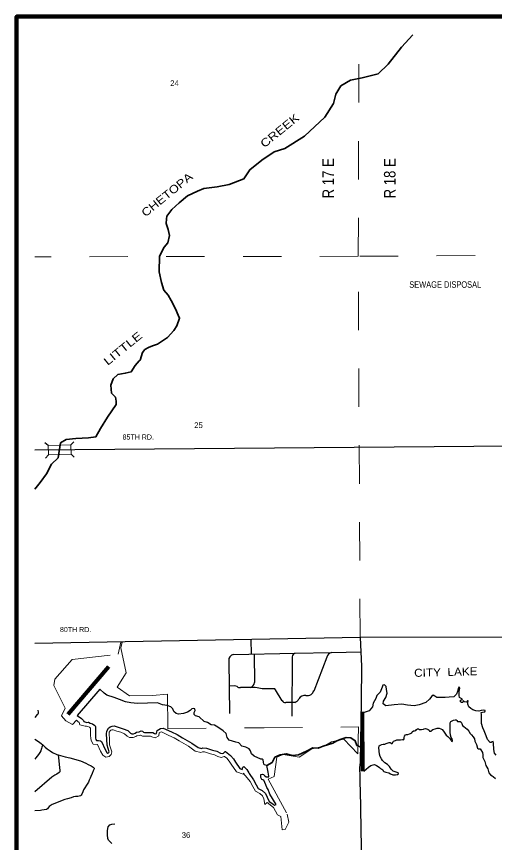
# Model space of a CAD drawing. Extents: x 54.07 to 58.63, y 24.79 to 28.73.
# Drawn here: x 54.074 to 55.319, y 26.584 to 28.734 of the extents above; entities that cross this region are included whole.
import ezdxf
from ezdxf.enums import TextEntityAlignment as Align

# ---------------------------------------------------------------- set-up
doc = ezdxf.new("R2010")
doc.units = 0
doc.header["$LTSCALE"] = 0.0061
doc.linetypes.add('LONG_DASHED', pattern=[7.5, 6, -1.5])
doc.linetypes.add('MEDIUM_DASHED', pattern=[4.5, 3, -1.5])
for name, color, linetype, lineweight in [('14', 7, 'Continuous', 25), ('15', 7, 'MEDIUM_DASHED', 13), ('21', 7, 'Continuous', 25), ('25', 7, 'Continuous', 25), ('4', 7, 'LONG_DASHED', 13), ('48', 7, 'Continuous', 106)]:
    doc.layers.add(name, color=color, linetype=linetype, lineweight=lineweight)
for name, color, linetype in [('29', 7, 'Continuous'), ('45', 7, 'Continuous'), ('46', 7, 'Continuous'), ('49', 7, 'Continuous')]:
    doc.layers.add(name, color=color, linetype=linetype)

msp = doc.modelspace()

# ---------------------------------------------------------------- linework, layer by layer
at = {"layer": '14'}
for p, q in [((54.68428, 27.112121), (54.685417, 27.073864)), ((54.692992, 27.073864), (54.69375, 26.999811)), ((54.626894, 27.056439), (54.628598, 26.919697)), ((54.791856, 27.067235), (54.790909, 26.911932)), ((54.882386, 27.066288), (54.848485, 26.977841)), ((54.641477, 26.990909), (54.627652, 26.99053)), ((54.765909, 26.952652), (54.748864, 26.980492)), ((54.798674, 26.948295), (54.775379, 26.947538))]:
    msp.add_line(p, q, dxfattribs=at)
for points in [[(55.985038, 27.617424), (55.907765, 27.615152), (55.816856, 27.614773), (55.724811, 27.614773), (55.594318, 27.616288), (55.473106, 27.616477), (54.121402, 27.604545)], [(55.728409, 27.119508), (55.472348, 27.117803), (54.969129, 27.117424), (54.121402, 27.101705)], [(54.969129, 27.117424), (54.970644, 27.079545), (54.972159, 27.042235), (54.97178, 26.951326), (54.96875, 26.792992), (54.967235, 26.777841), (54.967803, 26.755303), (54.968371, 26.735417), (54.968939, 26.720644), (54.974053, 26.420265), (54.974242, 26.214394), (54.973106, 26.124621), (54.968561, 25.642614), (54.966856, 25.635038), (54.966288, 25.632576), (54.963447, 25.626136), (54.960417, 25.62197), (54.957955, 25.619129), (54.955303, 25.617803), (54.121402, 25.632576)], [(54.639205, 27.072917), (54.799811, 27.076136), (54.894318, 27.07803), (54.970644, 27.079735)], [(54.743371, 26.983902), (54.717803, 26.983144), (54.713636, 26.983523), (54.705114, 26.985227), (54.700758, 26.986174), (54.695644, 26.987121), (54.683523, 26.986932), (54.657197, 26.986742)], [(54.129924, 26.92803), (54.130114, 26.923106), (54.130303, 26.919318), (54.129356, 26.917803), (54.12822, 26.916667), (54.121402, 26.908523)], [(54.121402, 26.852462), (54.131439, 26.846212), (54.138258, 26.841288), (54.142235, 26.837689), (54.143561, 26.836553), (54.148864, 26.831818), (54.153788, 26.827083), (54.161364, 26.822348), (54.167992, 26.818182), (54.179167, 26.812689), (54.182765, 26.811553), (54.200568, 26.806629), (54.212879, 26.804167), (54.240341, 26.795833), (54.254735, 26.789583), (54.260795, 26.786364), (54.268561, 26.782955), (54.273485, 26.779735), (54.276136, 26.777273), (54.275947, 26.774811), (54.273864, 26.770076), (54.271023, 26.762689), (54.267803, 26.755492), (54.265909, 26.750758), (54.263068, 26.745455), (54.261364, 26.74072), (54.256061, 26.732955), (54.251705, 26.725758), (54.248864, 26.720265), (54.246591, 26.715152), (54.244508, 26.70947), (54.242803, 26.706818), (54.24053, 26.704735), (54.233333, 26.703598), (54.227273, 26.703409), (54.222538, 26.702652), (54.216477, 26.7), (54.207008, 26.697348), (54.200189, 26.695265), (54.183902, 26.689583), (54.178598, 26.686932), (54.166856, 26.682008), (54.161742, 26.679167), (54.15928, 26.676894), (54.15625, 26.673864), (54.154356, 26.670833), (54.152273, 26.668939), (54.139962, 26.667424), (54.136742, 26.667045), (54.121402, 26.66572)], [(54.142235, 26.837689), (54.140341, 26.831439), (54.139015, 26.827841), (54.137121, 26.82178), (54.134659, 26.818182), (54.132955, 26.815341), (54.13125, 26.812311), (54.124621, 26.803598), (54.121402, 26.800568)], [(54.182765, 26.811553), (54.184659, 26.796212), (54.186364, 26.777652), (54.186742, 26.77178), (54.186932, 26.767614), (54.185417, 26.76553), (54.178977, 26.761174), (54.174242, 26.758523), (54.166477, 26.75322), (54.121402, 26.715341)], [(54.322727, 26.580682), (54.318939, 26.583902), (54.313447, 26.589205), (54.312121, 26.593939), (54.310985, 26.603598), (54.310795, 26.614015), (54.311553, 26.619697), (54.313068, 26.624432), (54.317235, 26.629167), (54.32197, 26.63125), (54.329924, 26.632008)]]:
    msp.add_lwpolyline(points, dxfattribs=at)
for centre, radius, start, end in [((54.641501, 27.058351), 0.014698, 98.68671, 187.54564), ((54.801331, 27.066778), 0.009436, 98.98716, 177.46111), ((54.899708, 27.060434), 0.018357, 107.20594, 161.44721), ((54.642483, 26.97792), 0.013073, 63.27534, 94.65059), ((54.655628, 26.997041), 0.010403, 225.69507, 278.28438), ((54.678757, 27.00128), 0.015053, 288.26932, 354.09038), ((54.743884, 26.978391), 0.005455, 23.55243, 95.96097), ((54.825302, 26.947565), 0.018917, 83.06827, 148.82808), ((54.831272, 26.986728), 0.020715, 259.74602, 299.86282), ((54.823499, 26.989325), 0.027385, 311.3379, 335.37001), ((54.774627, 26.957453), 0.009971, 208.36619, 273.78633), ((54.793366, 26.965065), 0.017535, 287.46382, 333.92322)]:
    msp.add_arc(centre, radius, start, end, dxfattribs=at)
at = {"layer": '15'}
for points in [[(54.969129, 27.117424), (54.964015, 28.10947), (54.966098, 28.686174)], [(56.963447, 28.120076), (55.468182, 28.113068), (54.964015, 28.10947), (54.121402, 28.108333)]]:
    msp.add_lwpolyline(points, dxfattribs=at)
at = {"layer": '21'}
for p, q in [((54.156439, 27.616667), (54.148106, 27.624242)), ((54.223106, 27.626705), (54.21553, 27.618371)), ((54.157197, 27.592614), (54.149621, 27.58428)), ((54.224621, 27.586932), (54.216098, 27.594318))]:
    msp.add_line(p, q, dxfattribs=at)
at = {"layer": '21', "lineweight": 13}
msp.add_lwpolyline([(54.157197, 27.592614), (54.216098, 27.594318), (54.21553, 27.618371), (54.156439, 27.616667)], close=True, dxfattribs=at)
at = {"layer": '25', "lineweight": 80}
for p, q in [((54.208523, 26.917614), (54.314583, 27.041667)), ((54.974432, 26.923864), (54.975379, 26.769318))]:
    msp.add_line(p, q, dxfattribs=at)
at = {"layer": '25'}
msp.add_line((54.644129, 26.792992), (54.644318, 26.792424), dxfattribs=at)
at = {"layer": '25', "lineweight": 35}
for points in [[(54.121402, 27.503598), (54.135795, 27.520833), (54.152083, 27.542803), (54.165152, 27.568371), (54.182197, 27.584659), (54.188826, 27.623864), (54.20303, 27.632576), (54.22822, 27.635227), (54.261174, 27.637311), (54.280871, 27.639583), (54.292424, 27.661553), (54.311364, 27.690909), (54.333333, 27.723485), (54.333523, 27.732197), (54.331439, 27.742992), (54.321591, 27.75303), (54.319697, 27.774053), (54.325379, 27.790341), (54.337689, 27.801515), (54.357386, 27.805114), (54.372917, 27.809091), (54.383144, 27.825568), (54.393182, 27.837311), (54.396023, 27.839205), (54.402083, 27.85928), (54.408523, 27.867235), (54.417992, 27.87178), (54.42803, 27.876705), (54.441098, 27.880682), (54.467045, 27.897727), (54.483902, 27.915909), (54.491288, 27.928788), (54.498674, 27.948295), (54.494697, 27.956629), (54.488258, 27.972538), (54.476894, 27.994508), (54.46875, 28.008144), (54.458144, 28.021591), (54.451515, 28.041288), (54.445455, 28.069318), (54.446591, 28.109659), (54.458523, 28.132955), (54.468561, 28.144129), (54.472159, 28.164015), (54.469318, 28.179545), (54.463447, 28.194508), (54.464394, 28.206629), (54.465909, 28.213826), (54.478598, 28.231061), (54.497348, 28.248295), (54.519129, 28.266477), (54.545265, 28.279167), (54.561742, 28.286174), (54.596591, 28.29072), (54.62822, 28.296591), (54.666288, 28.311364), (54.681818, 28.334659), (54.712879, 28.359848), (54.744697, 28.381061), (54.772538, 28.390341), (54.823864, 28.42197), (54.876894, 28.471402), (54.899811, 28.507386), (54.906061, 28.531818), (54.91875, 28.55322), (54.943561, 28.568371), (54.974053, 28.574053), (55.015909, 28.584091), (55.041856, 28.609848), (55.076705, 28.653598), (55.105871, 28.686174)], [(54.725947, 26.783902), (54.739583, 26.792045), (54.74697, 26.805492), (54.760417, 26.811742), (54.776515, 26.814015), (54.792803, 26.809659), (54.808902, 26.811932), (54.828977, 26.821591), (54.846023, 26.830303), (54.85928, 26.828977), (54.872727, 26.834091), (54.897727, 26.842045), (54.908333, 26.848295), (54.919508, 26.852652), (54.932576, 26.856629), (54.945076, 26.855871), (54.956061, 26.848295), (54.960606, 26.835985), (54.969129, 26.832576), (54.977841, 26.833523)]]:
    msp.add_lwpolyline(points, dxfattribs=at)
at = {"layer": '25'}
for points in [[(55.190909, 26.961174), (55.180871, 26.960606), (55.168371, 26.960795), (55.163826, 26.964015), (55.15947, 26.966856), (55.155682, 26.964205), (55.15, 26.956439), (55.139773, 26.947917), (55.122917, 26.942045), (55.10947, 26.939394), (55.092235, 26.94072), (55.07803, 26.943182), (55.057386, 26.942235), (55.035795, 26.939583), (55.029356, 26.944318), (55.029545, 26.951515), (55.035606, 26.961364), (55.039205, 26.972159), (55.037879, 26.981629), (55.036742, 26.989962), (55.032765, 26.994129), (55.02803, 26.992614), (55.026136, 26.988068), (55.021212, 26.975), (55.012879, 26.966477), (55.009659, 26.958712), (55.00322, 26.946402), (55.001136, 26.936364), (54.992235, 26.926326), (54.976515, 26.921023), (54.977841, 26.833523), (54.978977, 26.768939)], [(55.322917, 26.810606), (55.318939, 26.816288), (55.316856, 26.825379), (55.316288, 26.842235), (55.31572, 26.846591), (55.312879, 26.845644), (55.310417, 26.843561), (55.307576, 26.843561), (55.301136, 26.851894), (55.297538, 26.861553), (55.291856, 26.873864), (55.288636, 26.882008), (55.285038, 26.893561), (55.284848, 26.916667), (55.284659, 26.921591), (55.2875, 26.922538), (55.293371, 26.923674), (55.294697, 26.926136), (55.294697, 26.927083), (55.289394, 26.927841), (55.284091, 26.926894), (55.277841, 26.925758), (55.270076, 26.925947), (55.262689, 26.929167), (55.257386, 26.932386), (55.251894, 26.936932), (55.249432, 26.943182), (55.249242, 26.947538), (55.250568, 26.951894), (55.248674, 26.951894), (55.24678, 26.949432), (55.244886, 26.948864), (55.240909, 26.949811), (55.2375, 26.953409), (55.2375, 26.950568), (55.236174, 26.948106), (55.232765, 26.947538), (55.230303, 26.95), (55.230682, 26.954356), (55.235417, 26.955871), (55.234091, 26.957197), (55.22803, 26.961364), (55.226515, 26.966288), (55.226705, 26.976894), (55.228788, 26.985606), (55.226894, 26.988447), (55.225, 26.985985), (55.222917, 26.976705), (55.220076, 26.969508), (55.213068, 26.9625), (55.200568, 26.961553), (55.190909, 26.961174)], [(54.679356, 26.764583), (54.680303, 26.763258), (54.690909, 26.74697), (54.698295, 26.733712), (54.703598, 26.724053), (54.713447, 26.71875), (54.722727, 26.710795), (54.726894, 26.701326), (54.732008, 26.69053), (54.741667, 26.684091), (54.745644, 26.680871), (54.750568, 26.682008), (54.733523, 26.708902), (54.729167, 26.721591), (54.725758, 26.726894), (54.723485, 26.733523), (54.717803, 26.745644), (54.712879, 26.747727), (54.710417, 26.752273), (54.710417, 26.760606), (54.714583, 26.761364), (54.717424, 26.760795), (54.720455, 26.757008), (54.724432, 26.754356), (54.727652, 26.753977), (54.73125, 26.754356), (54.731629, 26.75625), (54.729545, 26.766288), (54.725947, 26.783902), (54.720076, 26.785227), (54.717992, 26.787311), (54.717235, 26.792235), (54.716667, 26.798295), (54.714394, 26.8), (54.710417, 26.800568), (54.693182, 26.808333), (54.686174, 26.814583), (54.683333, 26.82197), (54.680114, 26.827462), (54.671212, 26.831629), (54.660795, 26.834659), (54.65303, 26.842614), (54.645265, 26.844697), (54.636553, 26.847538), (54.627841, 26.849811), (54.623106, 26.856629), (54.619697, 26.867045), (54.611932, 26.874242), (54.598485, 26.883712), (54.589583, 26.889205), (54.580682, 26.890152), (54.57178, 26.895644), (54.562689, 26.898485), (54.549432, 26.910227), (54.539962, 26.913636), (54.536932, 26.916477), (54.536364, 26.922159), (54.539583, 26.927273), (54.538636, 26.931629), (54.534091, 26.932197), (54.530871, 26.93125), (54.526705, 26.926705), (54.519697, 26.922538), (54.508902, 26.918939), (54.495833, 26.917803), (54.489962, 26.919129), (54.483712, 26.924242), (54.48125, 26.93125), (54.475758, 26.936553), (54.466477, 26.940341), (54.454356, 26.942045), (54.441098, 26.947159), (54.389583, 26.945076), (54.37197, 26.947159), (54.357576, 26.949432), (54.342045, 26.956061), (54.32803, 26.961364), (54.30928, 26.967235), (54.302652, 26.972538), (54.29072, 26.982955), (54.231818, 26.914015)], [(54.231818, 26.914015), (54.243371, 26.906629), (54.248674, 26.900947), (54.249811, 26.898106), (54.257008, 26.896023), (54.260606, 26.896402), (54.261174, 26.896402), (54.266098, 26.894318), (54.271591, 26.892424), (54.277652, 26.887879), (54.278788, 26.887121), (54.279735, 26.885038), (54.279735, 26.882765), (54.279924, 26.864205), (54.280114, 26.855114), (54.281061, 26.851326), (54.282576, 26.849053), (54.287879, 26.848674), (54.292424, 26.848485), (54.295076, 26.846402), (54.304545, 26.825758), (54.30947, 26.817803), (54.311742, 26.815909), (54.313447, 26.816477), (54.314773, 26.817614), (54.315152, 26.819318), (54.310038, 26.836553), (54.309659, 26.851515), (54.308333, 26.866098), (54.308902, 26.873485), (54.313826, 26.881061), (54.317614, 26.88428), (54.322917, 26.886553), (54.328977, 26.886932), (54.331061, 26.886553), (54.341288, 26.882576), (54.351515, 26.879735), (54.364205, 26.875), (54.371023, 26.867992), (54.374053, 26.866477), (54.379167, 26.866667), (54.383144, 26.868371), (54.386932, 26.870833), (54.39375, 26.871591), (54.398295, 26.874053), (54.402462, 26.873106), (54.405114, 26.871023), (54.407386, 26.869886), (54.419697, 26.869886), (54.429167, 26.869697), (54.433333, 26.867235), (54.436932, 26.866098), (54.439015, 26.867235), (54.439583, 26.871212), (54.44053, 26.874621), (54.445076, 26.877652), (54.449053, 26.880303), (54.455871, 26.88125), (54.477652, 26.871402), (54.492045, 26.864773), (54.506061, 26.856061), (54.530492, 26.842045), (54.54697, 26.830492), (54.556061, 26.827841), (54.55928, 26.829735), (54.568939, 26.828788), (54.584659, 26.824053), (54.596023, 26.821023), (54.604924, 26.816288), (54.609659, 26.815152), (54.613068, 26.816098), (54.614394, 26.817045), (54.615341, 26.818939), (54.616667, 26.820076), (54.618182, 26.820455), (54.631439, 26.809659), (54.638826, 26.801136), (54.644129, 26.792992)], [(55.061364, 26.849053), (55.064583, 26.850379), (55.069508, 26.850947), (55.073864, 26.850568), (55.078977, 26.851515), (55.082197, 26.851136), (55.083523, 26.85303), (55.083523, 26.856439), (55.08428, 26.859848), (55.086932, 26.863636), (55.089962, 26.864205), (55.093561, 26.864394), (55.097727, 26.866667), (55.100568, 26.867235), (55.103409, 26.86875), (55.104924, 26.87197), (55.107576, 26.874432), (55.110795, 26.874432), (55.114394, 26.875379), (55.11553, 26.877462), (55.118371, 26.878977), (55.121212, 26.878977), (55.122538, 26.877652), (55.125379, 26.877841), (55.129167, 26.877841), (55.133902, 26.878598), (55.135985, 26.879735), (55.139015, 26.879924), (55.142045, 26.879545), (55.144318, 26.878788), (55.146402, 26.877841), (55.148485, 26.875758), (55.149621, 26.873674), (55.151894, 26.873295), (55.153788, 26.873485), (55.154545, 26.875379), (55.158144, 26.877841), (55.164205, 26.879545), (55.169697, 26.88125), (55.175, 26.880871), (55.179356, 26.879167), (55.182955, 26.877841), (55.185795, 26.873485), (55.189773, 26.868182), (55.192803, 26.863258), (55.197727, 26.85928), (55.201705, 26.855303), (55.204545, 26.851894), (55.205871, 26.848864), (55.206629, 26.84697), (55.208523, 26.84678), (55.20928, 26.848864), (55.208902, 26.85322), (55.205871, 26.857197), (55.204735, 26.862879), (55.203788, 26.870833), (55.203788, 26.878977), (55.20322, 26.887879), (55.203788, 26.894886), (55.205492, 26.898106), (55.212311, 26.902273), (55.216667, 26.90322), (55.219129, 26.902652), (55.221023, 26.900947), (55.222538, 26.898295), (55.225947, 26.898485), (55.229356, 26.898106), (55.232576, 26.89678), (55.233902, 26.893561), (55.235985, 26.888068), (55.239205, 26.885038), (55.24375, 26.881818), (55.247348, 26.878788), (55.251894, 26.873674), (55.255303, 26.867614), (55.258902, 26.863636), (55.263068, 26.858902), (55.266667, 26.853409), (55.267992, 26.84697), (55.272159, 26.838447), (55.274811, 26.829356), (55.277652, 26.826894), (55.281439, 26.826894), (55.283523, 26.825), (55.2875, 26.817803), (55.288636, 26.811932), (55.288447, 26.804735), (55.293939, 26.794318), (55.296212, 26.784091), (55.301705, 26.775189), (55.304545, 26.764583), (55.308902, 26.759848), (55.313258, 26.757008)], [(54.978977, 26.768939), (54.99072, 26.779924), (54.997159, 26.783523), (55.002652, 26.785795), (55.00625, 26.786174), (55.011364, 26.78428), (55.015909, 26.781629), (55.019318, 26.778977), (55.02197, 26.776136), (55.025568, 26.774432), (55.02822, 26.772538), (55.028977, 26.770076), (55.031061, 26.767992), (55.036364, 26.766856), (55.043561, 26.764773), (55.048295, 26.7625), (55.053977, 26.759659), (55.061174, 26.759659), (55.066288, 26.760417), (55.068561, 26.762311), (55.068371, 26.764394), (55.062689, 26.766288), (55.055303, 26.769129), (55.050189, 26.774242), (55.045076, 26.781629), (55.04072, 26.786174), (55.032955, 26.791288), (55.027462, 26.796591), (55.024242, 26.801326), (55.021212, 26.807576), (55.019508, 26.813636), (55.017992, 26.829545), (55.018561, 26.834848), (55.021023, 26.836932), (55.025189, 26.838258), (55.028788, 26.839773), (55.033144, 26.839394), (55.036742, 26.841098), (55.039583, 26.842235), (55.044508, 26.844129), (55.047538, 26.843371), (55.048674, 26.842045), (55.05, 26.841098), (55.052841, 26.840909), (55.053788, 26.843371), (55.055682, 26.847159), (55.061364, 26.849053), (55.059848, 26.848485)], [(54.644318, 26.792424), (54.656061, 26.775758), (54.661364, 26.773864), (54.663258, 26.779356), (54.666477, 26.781439), (54.673674, 26.773295), (54.679356, 26.764583)], [(55.313258, 26.757008), (55.315909, 26.755114), (55.32178, 26.75)]]:
    msp.add_lwpolyline(points, dxfattribs=at)
at = {"layer": '4'}
msp.add_line((54.467235, 26.969697), (54.467992, 26.879735), dxfattribs=at)
for points in [[(54.229924, 26.902273), (54.219697, 26.890909), (54.202841, 26.900568), (54.191098, 26.912879), (54.200568, 26.933523), (54.171023, 26.992235), (54.173674, 27.009091), (54.21875, 27.060038), (54.339015, 27.073864), (54.346023, 27.105114), (54.349242, 27.105303), (54.345833, 27.090152), (54.35928, 27.025189), (54.336174, 26.988258), (54.368561, 26.965341), (54.42822, 26.966288), (54.467045, 26.969886)], [(54.632765, 26.7875), (54.627841, 26.795076), (54.621591, 26.802652), (54.615341, 26.807765), (54.614583, 26.807197), (54.606818, 26.804924), (54.598485, 26.807008), (54.589394, 26.811932), (54.578977, 26.814583), (54.564015, 26.819129), (54.558333, 26.819697), (54.554167, 26.817424), (54.539583, 26.821591), (54.522159, 26.833902), (54.497917, 26.847727), (54.48428, 26.85625), (54.470455, 26.862311), (54.451326, 26.871212), (54.449432, 26.871023), (54.447538, 26.869508), (54.446023, 26.868561), (54.444697, 26.860795), (54.434848, 26.855682), (54.426326, 26.858144), (54.423295, 26.860038), (54.416477, 26.860038), (54.401894, 26.860038), (54.396591, 26.862879), (54.396023, 26.863258), (54.393561, 26.862121), (54.387311, 26.861364), (54.384659, 26.859659), (54.37822, 26.856818), (54.36875, 26.856629), (54.362121, 26.860038), (54.355682, 26.866667), (54.345455, 26.870455), (54.335038, 26.873295), (54.325379, 26.877083), (54.322159, 26.876894), (54.319697, 26.875758), (54.318182, 26.874432), (54.315341, 26.870265), (54.314962, 26.866098), (54.316288, 26.852083), (54.316667, 26.838068), (54.322348, 26.819508), (54.320455, 26.8125), (54.315341, 26.807576), (54.306439, 26.805303), (54.299053, 26.811174), (54.292803, 26.821212), (54.284659, 26.838826), (54.28447, 26.838826), (54.273864, 26.839583), (54.268939, 26.847538), (54.267424, 26.853598), (54.267045, 26.863826), (54.266856, 26.881439), (54.264015, 26.883712), (54.259659, 26.885038), (54.256439, 26.886553), (54.25322, 26.886174), (54.239394, 26.889962), (54.237311, 26.895644), (54.234091, 26.898864), (54.229924, 26.902273)], [(54.467992, 26.879735), (54.719129, 26.882197), (54.964962, 26.88447), (54.963447, 26.814583), (54.926326, 26.852273), (54.894508, 26.845455), (54.875, 26.83447), (54.842992, 26.827462), (54.810606, 26.805492), (54.768371, 26.8125), (54.752273, 26.805303), (54.744886, 26.755114), (54.729545, 26.748674), (54.779356, 26.657386), (54.783523, 26.636174), (54.773485, 26.617424), (54.76553, 26.616098), (54.762689, 26.651515), (54.753977, 26.655871), (54.742992, 26.674242), (54.726515, 26.687311), (54.721023, 26.682386)], [(54.667992, 26.75947), (54.664962, 26.763826), (54.664394, 26.761742), (54.646591, 26.767614), (54.632765, 26.7875)], [(54.721023, 26.682386), (54.717803, 26.697538), (54.714583, 26.705114), (54.707765, 26.710985), (54.696402, 26.717045), (54.689583, 26.729167), (54.682386, 26.742235), (54.670076, 26.756629), (54.667992, 26.75947)]]:
    msp.add_lwpolyline(points, dxfattribs=at)
at = {"layer": '48'}
msp.add_lwpolyline([(54.074053, 24.850947), (54.074053, 28.733523), (57.956629, 28.733712), (57.956629, 24.851136)], close=True, dxfattribs=at)

# ---------------------------------------------------------------- texts
at = {"layer": '25', "width": 0.85}
msp.add_text('SEWAGE DISPOSAL', height=0.01705, dxfattribs=at).set_placement((55.190625, 28.027462), align=Align.CENTER)
at = {"layer": '29'}
for s, rotation, width, p in [('CREEK', 39.184, 1.25, (54.766051, 28.428573)), ('CHETOPA', 39.184, 1.2, (54.472491, 28.26189)), ('LITTLE', 39.184, 1.3, (54.357529, 27.861528)), ('CITY  LAKE', 1.602, 1.1, (55.192512, 27.016858))]:
    msp.add_text(s, height=0.02083, rotation=rotation, dxfattribs=dict(at, width=width)).set_placement(p, align=Align.CENTER)
at = {"layer": '45'}
for s, p in [('24', (54.485606, 28.552651)), ('25', (54.548106, 27.662311))]:
    msp.add_text(s, height=0.01496, dxfattribs=at).set_placement(p, align=Align.CENTER)
msp.add_text('36', height=0.01496, rotation=0.544, dxfattribs=at).set_placement((54.515649, 26.595374), align=Align.CENTER)
at = {"layer": '46', "width": 0.85}
for s, p in [('R 17 E', (54.900947, 28.3125)), ('R 18 E', (55.061174, 28.3125))]:
    msp.add_text(s, height=0.03011, rotation=90, dxfattribs=at).set_placement(p, align=Align.CENTER)
at = {"layer": '49', "width": 0.95}
for s, p in [('85TH RD.', (54.391098, 27.632386)), ('80TH RD.', (54.22803, 27.13125))]:
    msp.add_text(s, height=0.0133, dxfattribs=at).set_placement(p, align=Align.CENTER)

doc.saveas('drawing.dxf')
